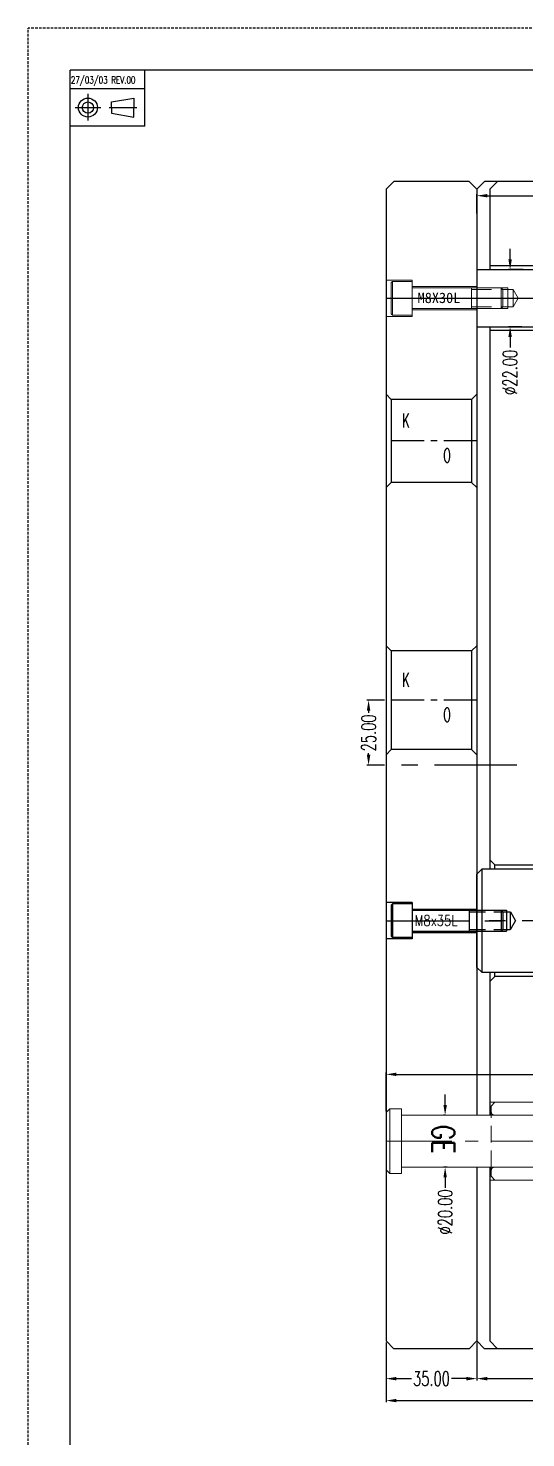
# Model space of a CAD drawing. Header units: inches. Extents: x 179987 to 181505, y -56815 to -55741.
# Drawn here: x 179987 to 180179, y -56285 to -55741 of the extents above; entities that cross this region are included whole.
import ezdxf

# ---------------------------------------------------------------- set-up
doc = ezdxf.new("R2010")
doc.units = ezdxf.units.IN
doc.header["$LTSCALE"] = 2
doc.header["$MEASUREMENT"] = 0
doc.header["$PDMODE"] = 3
doc.header["$PDSIZE"] = 0.3125
for name, pattern in [('ACAD_ISO02W100', [15, 12, -3]), ('CENTER', [50.8, 31.75, -6.35, 6.35, -6.35]), ('DASHED', [0.75, 0.5, -0.25]), ('HIDDEN', [9.525, 6.35, -3.175]), ('HIDDEN2', [4.7625, 3.175, -1.5875])]:
    doc.linetypes.add(name, pattern=pattern)
doc.layers.get('0').update_dxf_attribs({"linetype": 'CONTINUOUS'})
doc.layers.get('Defpoints').update_dxf_attribs({"linetype": 'CONTINUOUS'})
for name, color, linetype in [('A', 7, 'CONTINUOUS'), ('GE', 214, 'CONTINUOUS'), ('PIN', 4, 'CONTINUOUS'), ('SCREW', 52, 'HIDDEN'), ('SP', 3, 'CONTINUOUS'), ('SPRING', 160, 'CONTINUOUS'), ('文字', 1, 'CONTINUOUS')]:
    doc.layers.add(name, color=color, linetype=linetype)
doc.layers.add('dim', color=3, linetype='CONTINUOUS', lineweight=15)
doc.layers.add('螺絲', color=42, linetype='ACAD_ISO02W100', lineweight=15)
doc.styles.add('ROMANC', font='romanc', dxfattribs={"width": 0.6, "height": 1})
doc.styles.add('ROMANS', font='ROMANS.shx', dxfattribs={"height": 5, "bigfont": 'chineset.shx'})
doc.styles.get("Standard").update_dxf_attribs({"font": 'txt.shx', "width": 0.67})
doc.styles.add('style1', font='mingliu.ttc', dxfattribs={"width": 0.75})
doc.dimstyles.new('2.00', dxfattribs={"dimtxt": 5.5, "dimasz": 4, "dimexe": 0.666, "dimexo": 0.626, "dimgap": 1, "dimtad": 0, "dimzin": 0, "dimdsep": 46, "dimtxsty": 'Standard', "dimcen": 0.09, "dimclrd": 3, "dimclre": 3, "dimclrt": 7, "dimazin": 0, "dimtfac": 1, "dimtofl": 0, "dimtmove": 0, "dimatfit": 0, "dimfxl": 0, "dimtolj": 1, "dimtzin": 0, "dimarcsym": 0})

# ---------------------------------------------------------------- blocks, each defined once
blk = doc.blocks.new('*D40252')
at = {"layer": 'Defpoints', "color": 0}
for p in [(180159.65, -56247.2), (180259.65, -56247.2), (180259.65, -56261.76)]:
    blk.add_point(p, dxfattribs=at)
at = {"layer": 'dim', "color": 3, "linetype": 'ByBlock', "lineweight": -2}
for p, q in [((180159.65, -56247.83), (180159.65, -56262.43)), ((180259.65, -56247.83), (180259.65, -56262.43)), ((180163.65, -56261.76), (180221.28, -56261.76)), ((180255.65, -56261.76), (180238.02, -56261.76))]:
    blk.add_line(p, q, dxfattribs=at)
at = {"layer": 'dim', "color": 3, "linetype": 'ByBlock'}
for points in [[(180163.65, -56261.09), (180163.65, -56262.43), (180159.65, -56261.76)], [(180255.65, -56262.43), (180255.65, -56261.09), (180259.65, -56261.76)]]:
    blk.add_solid(points, dxfattribs=at)
at = {"layer": 'dim', "color": 7, "linetype": 'ByBlock', "insert": (180229.65, -56261.76), "char_height": 5.5, "attachment_point": 5}
blk.add_mtext('\\A1;100.00', dxfattribs=at)
blk = doc.blocks.new('*D40253')
at = {"layer": 'Defpoints', "color": 0}
for p in [(180124.65, -56247.2), (180159.65, -56247.2), (180159.65, -56261.76)]:
    blk.add_point(p, dxfattribs=at)
at = {"layer": 'dim', "color": 3, "linetype": 'ByBlock', "lineweight": -2}
for p, q in [((180124.65, -56247.83), (180124.65, -56262.43)), ((180159.65, -56247.83), (180159.65, -56262.43)), ((180128.65, -56261.76), (180134.4, -56261.76)), ((180155.65, -56261.76), (180149.91, -56261.76))]:
    blk.add_line(p, q, dxfattribs=at)
at = {"layer": 'dim', "color": 3, "linetype": 'ByBlock'}
for points in [[(180128.65, -56261.09), (180128.65, -56262.43), (180124.65, -56261.76)], [(180155.65, -56262.43), (180155.65, -56261.09), (180159.65, -56261.76)]]:
    blk.add_solid(points, dxfattribs=at)
at = {"layer": 'dim', "color": 7, "linetype": 'ByBlock', "insert": (180142.15, -56261.76), "char_height": 5.5, "attachment_point": 5}
blk.add_mtext('\\A1;35.00', dxfattribs=at)
blk = doc.blocks.new('*D40254')
at = {"layer": 'Defpoints', "color": 0}
for p in [(180124.65, -56247.2), (180520.65, -56247.2), (180520.65, -56270.21)]:
    blk.add_point(p, dxfattribs=at)
at = {"layer": 'dim', "color": 3, "linetype": 'ByBlock', "lineweight": -2}
for p, q in [((180124.65, -56247.83), (180124.65, -56270.88)), ((180520.65, -56247.83), (180520.65, -56270.88)), ((180128.65, -56270.21), (180313.05, -56270.21)), ((180516.65, -56270.21), (180332.25, -56270.21))]:
    blk.add_line(p, q, dxfattribs=at)
at = {"layer": 'dim', "color": 3, "linetype": 'ByBlock'}
for points in [[(180128.65, -56269.55), (180128.65, -56270.88), (180124.65, -56270.21)], [(180516.65, -56270.88), (180516.65, -56269.55), (180520.65, -56270.21)]]:
    blk.add_solid(points, dxfattribs=at)
at = {"layer": 'dim', "color": 7, "linetype": 'ByBlock', "insert": (180322.65, -56270.21), "char_height": 5.5, "attachment_point": 5}
blk.add_mtext('\\A1;396.00', dxfattribs=at)
blk = doc.blocks.new('*D40274')
at = {"layer": 'Defpoints', "color": 0}
for p in [(180178.2, -55834.2), (180172.48, -55856.2), (180177.62, -55856.2)]:
    blk.add_point(p, dxfattribs=at)
at = {"layer": 'dim', "color": 3, "linetype": 'ByBlock', "lineweight": -2}
for p, q in [((180172.48, -55830.2), (180172.48, -55826.2)), ((180177.57, -55834.2), (180171.81, -55834.2)), ((180176.99, -55856.2), (180171.81, -55856.2)), ((180172.48, -55860.2), (180172.48, -55864.2))]:
    blk.add_line(p, q, dxfattribs=at)
at = {"layer": 'dim', "color": 3, "linetype": 'ByBlock'}
for points in [[(180171.81, -55830.2), (180173.15, -55830.2), (180172.48, -55834.2)], [(180173.15, -55860.2), (180171.81, -55860.2), (180172.48, -55856.2)]]:
    blk.add_solid(points, dxfattribs=at)
at = {"layer": 'dim', "color": 7, "linetype": 'ByBlock', "insert": (180172.48, -55873.8), "char_height": 5.5, "attachment_point": 5, "rotation": 90}
blk.add_mtext('%%c22.00', dxfattribs=at)
blk = doc.blocks.new('*D40275')
at = {"layer": 'Defpoints', "color": 0}
for p in [(180159.65, -55805.69), (180159.65, -55813.2), (180329.65, -55834.2)]:
    blk.add_point(p, dxfattribs=at)
at = {"layer": 'dim', "color": 3, "linetype": 'ByBlock', "lineweight": -2}
for p, q in [((180159.65, -55812.57), (180159.65, -55805.03)), ((180163.65, -55805.69), (180230.68, -55805.69)), ((180325.65, -55805.69), (180248.04, -55805.69)), ((180329.65, -55833.57), (180329.65, -55805.03))]:
    blk.add_line(p, q, dxfattribs=at)
at = {"layer": 'dim', "color": 3, "linetype": 'ByBlock'}
for points in [[(180163.65, -55805.03), (180163.65, -55806.36), (180159.65, -55805.69)], [(180325.65, -55806.36), (180325.65, -55805.03), (180329.65, -55805.69)]]:
    blk.add_solid(points, dxfattribs=at)
at = {"layer": 'dim', "color": 7, "linetype": 'ByBlock', "insert": (180239.36, -55805.69), "char_height": 5.5, "attachment_point": 5}
blk.add_mtext('\\A1;170.00', dxfattribs=at)
blk = doc.blocks.new('*D40280')
at = {"layer": 'Defpoints', "color": 0}
for p in [(180279.65, -56144.44), (180124.65, -56159.2), (180279.65, -56162.2)]:
    blk.add_point(p, dxfattribs=at)
at = {"layer": 'dim', "color": 3, "linetype": 'ByBlock', "lineweight": -2}
for p, q in [((180124.65, -56158.57), (180124.65, -56143.78)), ((180128.65, -56144.44), (180221.87, -56144.44)), ((180275.65, -56144.44), (180239.84, -56144.44)), ((180279.65, -56161.57), (180279.65, -56143.78))]:
    blk.add_line(p, q, dxfattribs=at)
at = {"layer": 'dim', "color": 3, "linetype": 'ByBlock'}
for points in [[(180128.65, -56143.78), (180128.65, -56145.11), (180124.65, -56144.44)], [(180275.65, -56145.11), (180275.65, -56143.78), (180279.65, -56144.44)]]:
    blk.add_solid(points, dxfattribs=at)
at = {"layer": 'dim', "color": 7, "linetype": 'ByBlock', "insert": (180230.85, -56144.44), "char_height": 5.5, "attachment_point": 5}
blk.add_mtext('\\A1;155.00', dxfattribs=at)
blk = doc.blocks.new('*D40282')
at = {"layer": 'Defpoints', "color": 0}
for p in [(180147.99, -56160.2), (180147.43, -56180.2), (180148.83, -56180.2)]:
    blk.add_point(p, dxfattribs=at)
at = {"layer": 'dim', "color": 3, "linetype": 'ByBlock', "lineweight": -2}
for p, q in [((180147.43, -56156.2), (180147.43, -56152.2)), ((180147.37, -56160.2), (180146.77, -56160.2)), ((180148.2, -56180.2), (180146.77, -56180.2)), ((180147.43, -56184.2), (180147.43, -56188.2))]:
    blk.add_line(p, q, dxfattribs=at)
at = {"layer": 'dim', "color": 3, "linetype": 'ByBlock'}
for points in [[(180146.77, -56156.2), (180148.1, -56156.2), (180147.43, -56160.2)], [(180148.1, -56184.2), (180146.77, -56184.2), (180147.43, -56180.2)]]:
    blk.add_solid(points, dxfattribs=at)
at = {"layer": 'dim', "color": 7, "linetype": 'ByBlock', "insert": (180147.43, -56197.49), "char_height": 5.5, "attachment_point": 5, "rotation": 90}
blk.add_mtext('%%c20.00', dxfattribs=at)
blk = doc.blocks.new('*D40284')
at = {"layer": 'Defpoints', "color": 0}
for p in [(180117.9, -56000.2), (180124.65, -56000.2), (180124.65, -56025.2)]:
    blk.add_point(p, dxfattribs=at)
at = {"layer": 'dim', "color": 3, "linetype": 'ByBlock', "lineweight": -2}
for p, q in [((180124.03, -56000.2), (180117.24, -56000.2)), ((180117.9, -56004.2), (180117.9, -56005.05)), ((180117.9, -56021.2), (180117.9, -56020.56)), ((180124.03, -56025.2), (180117.24, -56025.2))]:
    blk.add_line(p, q, dxfattribs=at)
at = {"layer": 'dim', "color": 3, "linetype": 'ByBlock'}
for points in [[(180118.57, -56004.2), (180117.24, -56004.2), (180117.9, -56000.2)], [(180117.24, -56021.2), (180118.57, -56021.2), (180117.9, -56025.2)]]:
    blk.add_solid(points, dxfattribs=at)
at = {"layer": 'dim', "color": 7, "linetype": 'ByBlock', "insert": (180117.9, -56012.8), "char_height": 5.5, "attachment_point": 5, "rotation": 90}
blk.add_mtext('\\A1;25.00', dxfattribs=at)

msp = doc.modelspace()

# ---------------------------------------------------------------- linework, layer by layer
at = {"linetype": 'Continuous'}
for p, q in [((180127.652, -55800.2), (180124.652, -55803.2)), ((180156.652, -55800.2), (180127.652, -55800.2)), ((180159.652, -55803.2), (180156.652, -55800.2)), ((180162.652, -55800.2), (180159.652, -55803.2)), ((180256.652, -55800.2), (180162.652, -55800.2)), ((180167.652, -55800.2), (180164.652, -55803.2)), ((180191.652, -55800.2), (180167.652, -55800.2)), ((180124.652, -55803.2), (180124.652, -56247.2)), ((180159.652, -55803.2), (180159.652, -56160.2)), ((180164.652, -55803.2), (180164.652, -55834.199)), ((180164.652, -55856.2), (180164.652, -56065.2)), ((180166.652, -56063.7), (180164.652, -56061.7)), ((180166.652, -56063.7), (180217.652, -56063.7)), ((180166.652, -56065.2), (180166.652, -56063.7)), ((180134.652, -56078.2), (180124.652, -56078.2)), ((180134.652, -56078.2), (180134.652, -56092.2)), ((180134.652, -56080.7), (180159.652, -56080.7)), ((180134.652, -56089.7), (180159.652, -56089.7)), ((180134.652, -56092.2), (180124.652, -56092.2)), ((180164.652, -56105.2), (180164.652, -56160.2)), ((180164.652, -56108.7), (180166.652, -56106.7)), ((180166.652, -56106.7), (180166.652, -56105.2)), ((180217.652, -56106.7), (180166.652, -56106.7)), ((180159.652, -56180.2), (180159.652, -56247.2)), ((180164.652, -56180.2), (180164.652, -56247.2)), ((180127.652, -56250.2), (180124.652, -56247.2)), ((180156.652, -56250.2), (180159.652, -56247.2)), ((180162.652, -56250.2), (180159.652, -56247.2)), ((180167.652, -56250.2), (180164.652, -56247.2)), ((180156.652, -56250.2), (180127.652, -56250.2)), ((180256.652, -56250.2), (180162.652, -56250.2)), ((180191.652, -56250.2), (180167.652, -56250.2))]:
    msp.add_line(p, q, dxfattribs=at)
at = {"color": 8, "linetype": 'Continuous'}
for p, q in [((180124.652, -55882.2), (180126.652, -55884.2)), ((180159.652, -55882.2), (180157.652, -55884.2)), ((180157.652, -55884.2), (180126.652, -55884.2)), ((180126.652, -55884.2), (180126.652, -55916.2)), ((180157.652, -55884.2), (180157.652, -55916.2)), ((180124.652, -55918.2), (180126.652, -55916.2)), ((180157.652, -55916.2), (180126.652, -55916.2)), ((180159.652, -55918.2), (180157.652, -55916.2)), ((180124.652, -55979.2), (180126.652, -55981.2)), ((180157.652, -55981.2), (180126.652, -55981.2)), ((180126.652, -55981.2), (180126.652, -56019.2)), ((180159.652, -55979.2), (180157.652, -55981.2)), ((180157.652, -55981.2), (180157.652, -56019.2)), ((180124.652, -56021.2), (180126.652, -56019.2)), ((180157.652, -56019.2), (180126.652, -56019.2)), ((180159.652, -56021.2), (180157.652, -56019.2))]:
    msp.add_line(p, q, dxfattribs=at)
at = {"color": 8, "linetype": 'CENTER', "ltscale": 0.2}
for p, q in [((180159.652, -55900.2), (180124.652, -55900.2)), ((180159.652, -56000.2), (180124.652, -56000.2))]:
    msp.add_line(p, q, dxfattribs=at)
at = {"linetype": 'CENTER', "ltscale": 0.5}
msp.add_line((180530.652, -56025.2), (180124.652, -56025.2), dxfattribs=at)
at = {"layer": 'A', "linetype": 'DASHED'}
for p in [(181505.31, -55741.104), (179986.634, -56815.29)]:
    msp.add_line(p, (179986.634, -55741.104), dxfattribs=at)
at = {"layer": 'A'}
for p, q in [((180002.856, -56799.068), (180002.856, -55757.325)), ((181489.089, -55757.325), (180002.856, -55757.325)), ((180031.64, -55778.914), (180031.64, -55757.325)), ((180031.64, -55764.499), (180002.856, -55764.499)), ((180009.686, -55766.461), (180009.686, -55776.72)), ((180018.726, -55769.529), (180027.36, -55768.039)), ((180018.726, -55771.706), (180018.726, -55769.529)), ((180027.36, -55768.039), (180027.36, -55771.706)), ((180004.754, -55771.706), (180014.618, -55771.706)), ((180017.85, -55771.706), (180028.572, -55771.706)), ((180018.726, -55771.706), (180018.726, -55773.883)), ((180018.726, -55773.883), (180027.36, -55775.373)), ((180027.36, -55775.373), (180027.36, -55771.706)), ((180031.64, -55778.914), (180002.856, -55778.914))]:
    msp.add_line(p, q, dxfattribs=at)
for radius in [3.667, 2.177]:
    msp.add_circle((180009.686, -55771.706), radius, dxfattribs=at)
at = {"layer": 'GE', "lineweight": 13}
for p, q in [((180164.652, -56155.2), (180189.652, -56155.2)), ((180165.152, -56156.7), (180166.652, -56155.2)), ((180126.152, -56157.7), (180124.652, -56159.2)), ((180124.652, -56159.2), (180124.652, -56181.2)), ((180126.152, -56182.7), (180126.152, -56157.7)), ((180126.152, -56157.7), (180130.652, -56157.7)), ((180130.652, -56157.7), (180130.652, -56182.7)), ((180130.652, -56160.2), (180227.284, -56160.2)), ((180165.152, -56160.2), (180165.152, -56156.7)), ((180126.152, -56182.7), (180124.652, -56181.2)), ((180126.152, -56182.7), (180130.652, -56182.7)), ((180130.652, -56180.2), (180277.652, -56180.2)), ((180165.152, -56180.2), (180165.152, -56183.7)), ((180164.652, -56185.2), (180189.652, -56185.2)), ((180165.152, -56183.7), (180166.652, -56185.2))]:
    msp.add_line(p, q, dxfattribs=at)
at = {"layer": 'GE', "linetype": 'HIDDEN2', "lineweight": 13}
msp.add_line((180165.152, -56180.2), (180165.152, -56160.2), dxfattribs=at)
at = {"layer": 'GE', "linetype": 'CENTER', "lineweight": 13, "ltscale": 0.4}
msp.add_line((180124.652, -56170.2), (180287.425, -56170.2), dxfattribs=at)
at = {"layer": 'GE', "lineweight": 13}
for centre, start, end in [((180166.652, -56158.7), 180, 270), ((180166.652, -56181.7), 90, 180)]:
    msp.add_arc(centre, 1.5, start, end, dxfattribs=at)
at = {"layer": 'PIN', "color": 4}
for p, q in [((180159.652, -55834.199), (180329.652, -55834.199)), ((180159.652, -55856.2), (180329.652, -55856.2))]:
    msp.add_line(p, q, dxfattribs=at)
at = {"layer": 'SCREW', "linetype": 'Continuous'}
for p, q in [((180127.152, -56078.7), (180126.652, -56079.2)), ((180126.652, -56079.2), (180126.652, -56091.2)), ((180127.152, -56078.7), (180127.152, -56091.7)), ((180134.652, -56078.7), (180127.152, -56078.7)), ((180134.652, -56081.2), (180171.152, -56081.2)), ((180156.652, -56081.2), (180156.652, -56089.2)), ((180134.652, -56089.2), (180171.152, -56089.2)), ((180127.152, -56091.7), (180126.652, -56091.2)), ((180134.652, -56091.7), (180127.152, -56091.7))]:
    msp.add_line(p, q, dxfattribs=at)
at = {"layer": 'SCREW', "linetype": 'HIDDEN', "ltscale": 0.5}
for p, q in [((180156.652, -56081.825), (180172.652, -56081.825)), ((180156.652, -56088.575), (180172.652, -56088.575))]:
    msp.add_line(p, q, dxfattribs=at)
at = {"layer": 'SCREW'}
for p, q in [((180169.027, -56081.2), (180169.027, -56089.2)), ((180169.652, -56081.825), (180169.027, -56081.2)), ((180169.652, -56081.825), (180169.652, -56088.575)), ((180171.152, -56081.2), (180171.152, -56089.2)), ((180172.652, -56081.825), (180174.6, -56085.2)), ((180172.652, -56088.575), (180172.652, -56081.825)), ((180169.652, -56088.575), (180169.027, -56089.2)), ((180172.652, -56088.575), (180174.6, -56085.2))]:
    msp.add_line(p, q, dxfattribs=at)
at = {"layer": 'SCREW', "linetype": 'CENTER', "ltscale": 0.5}
msp.add_line((180124.652, -56085.2), (180174.6, -56085.2), dxfattribs=at)
at = {"layer": 'SP', "linetype": 'Continuous'}
for p, q in [((180161.652, -56065.2), (180159.652, -56067.2)), ((180159.652, -56103.2), (180159.652, -56067.2)), ((180161.652, -56065.2), (180257.652, -56065.2)), ((180161.652, -56105.2), (180161.652, -56065.2)), ((180159.652, -56103.2), (180161.652, -56105.2)), ((180257.652, -56105.2), (180161.652, -56105.2))]:
    msp.add_line(p, q, dxfattribs=at)
at = {"layer": 'SP', "linetype": 'CENTER', "ltscale": 0.5}
msp.add_line((180259.652, -56085.2), (180159.652, -56085.2), dxfattribs=at)
at = {"layer": 'SPRING', "linetype": 'Continuous', "ltscale": 5}
for p, q in [((180194.652, -55832.7), (180164.652, -55832.7)), ((180194.652, -55857.7), (180164.652, -55857.7))]:
    msp.add_line(p, q, dxfattribs=at)
at = {"layer": 'SPRING', "linetype": 'CENTER'}
msp.add_line((180124.652, -55845.2), (180336.261, -55845.2), dxfattribs=at)
at = {"layer": '螺絲', "linetype": 'Continuous'}
for p, q in [((180134.652, -55838.2), (180124.652, -55838.2)), ((180127.152, -55838.7), (180126.652, -55839.2)), ((180126.652, -55851.2), (180126.652, -55839.2)), ((180127.152, -55851.7), (180127.152, -55838.7)), ((180134.652, -55838.7), (180127.152, -55838.7)), ((180134.652, -55852.2), (180134.652, -55838.2)), ((180134.652, -55840.7), (180159.652, -55840.7)), ((180134.652, -55841.2), (180169.027, -55841.2)), ((180157.652, -55849.2), (180157.652, -55841.2)), ((180169.027, -55841.2), (180171.652, -55841.2)), ((180169.027, -55849.2), (180169.027, -55841.2)), ((180169.652, -55841.825), (180169.027, -55841.2)), ((180169.652, -55848.575), (180169.652, -55841.825)), ((180169.652, -55841.825), (180173.652, -55841.825)), ((180171.652, -55849.2), (180171.652, -55841.2)), ((180173.652, -55848.575), (180173.652, -55841.825)), ((180173.652, -55841.825), (180175.6, -55845.2)), ((180173.652, -55848.575), (180175.6, -55845.2)), ((180127.152, -55851.7), (180126.652, -55851.2)), ((180134.652, -55849.2), (180169.027, -55849.2)), ((180134.652, -55849.7), (180159.652, -55849.7)), ((180169.652, -55848.575), (180169.027, -55849.2)), ((180169.027, -55849.2), (180171.652, -55849.2)), ((180169.652, -55848.575), (180173.652, -55848.575)), ((180134.652, -55852.2), (180124.652, -55852.2)), ((180134.652, -55851.7), (180127.152, -55851.7))]:
    msp.add_line(p, q, dxfattribs=at)
at = {"layer": '螺絲', "linetype": 'HIDDEN', "ltscale": 0.6}
for p, q in [((180157.652, -55841.825), (180169.652, -55841.825)), ((180157.652, -55848.575), (180169.652, -55848.575))]:
    msp.add_line(p, q, dxfattribs=at)

# ---------------------------------------------------------------- texts
at = {"color": 8, "linetype": 'Continuous', "style": 'ROMANC', "width": 0.6}
for s, p in [('K', (180130.839, -55895.036)), ('O', (180146.659, -55908.583)), ('K', (180130.839, -55995.036)), ('O', (180146.659, -56008.583))]:
    msp.add_text(s, height=5.4, dxfattribs=at).set_placement(p)
at = {"layer": 'A', "style": 'ROMANS', "width": 0.75}
msp.add_text('27/03/03 REV.00', height=2.69085, dxfattribs=at).set_placement((180003.094, -55762.389))
at = {"layer": 'dim', "style": 'ROMANC', "width": 0.8}
msp.add_text('M8x35L', height=4.0648, dxfattribs=at).set_placement((180135.707, -56087.168))
at = {"layer": 'GE', "lineweight": 13, "style": 'ROMANS', "width": 0.75}
msp.add_text('GE', height=8.6854, rotation=270, dxfattribs=at).set_placement((180142.393, -56163.881))
at = {"layer": '文字', "style": 'style1'}
msp.add_text('M8X30L', height=4.0352, dxfattribs=at).set_placement((180136.81, -55847.071))

# ---------------------------------------------------------------- dimensions: what is measured, and where the dimension line sits
at = {"layer": 'dim', "linetype": 'ByBlock'}
for base, p1, p2, picture, middle in [((180159.652, -55805.692), (180329.652, -55834.199), (180159.652, -55813.2), '*D40275', (180239.359, -55805.692)), ((180279.652, -56144.445), (180124.652, -56159.2), (180279.652, -56162.2), '*D40280', (180230.854, -56144.445)), ((180259.652, -56261.761), (180159.652, -56247.2), (180259.652, -56247.2), '*D40252', (180229.652, -56261.761))]:
    dim = msp.add_linear_dim(base=base, p1=p1, p2=p2, dimstyle='2.00', dxfattribs=at)
    dim.commit()
    dim.dimension.update_dxf_attribs({"geometry": picture, "text_midpoint": middle, "dimtype": 160})
dim = msp.add_linear_dim(base=(180172.479, -55856.2), p1=(180178.196, -55834.199), p2=(180177.618, -55856.2), angle=90, text='%%c<>', dimstyle='2.00', dxfattribs=at)
dim.commit()
dim.dimension.update_dxf_attribs({"geometry": '*D40274', "text_midpoint": (180172.479, -55873.799), "dimtype": 160})
dim = msp.add_linear_dim(base=(180117.905, -56000.2), p1=(180124.652, -56025.2), p2=(180124.652, -56000.2), angle=90, dimstyle='2.00', dxfattribs=at)
dim.commit()
dim.dimension.update_dxf_attribs({"geometry": '*D40284', "text_midpoint": (180117.905, -56012.801), "dimtype": 160})
dim = msp.add_linear_dim(base=(180147.432, -56180.2), p1=(180147.991, -56160.2), p2=(180148.83, -56180.2), angle=90, text='%%c<>', dimstyle='2.00', dxfattribs=at)
dim.commit()
dim.dimension.update_dxf_attribs({"geometry": '*D40282', "text_midpoint": (180147.432, -56197.491)})
for base, p2, picture, middle in [((180159.652, -56261.761), (180159.652, -56247.2), '*D40253', (180142.152, -56261.761)), ((180520.652, -56270.212), (180520.652, -56247.2), '*D40254', (180322.652, -56270.212))]:
    dim = msp.add_linear_dim(base=base, p1=(180124.652, -56247.2), p2=p2, dimstyle='2.00', dxfattribs=at)
    dim.commit()
    dim.dimension.update_dxf_attribs({"geometry": picture, "text_midpoint": middle})

doc.saveas('drawing.dxf')
